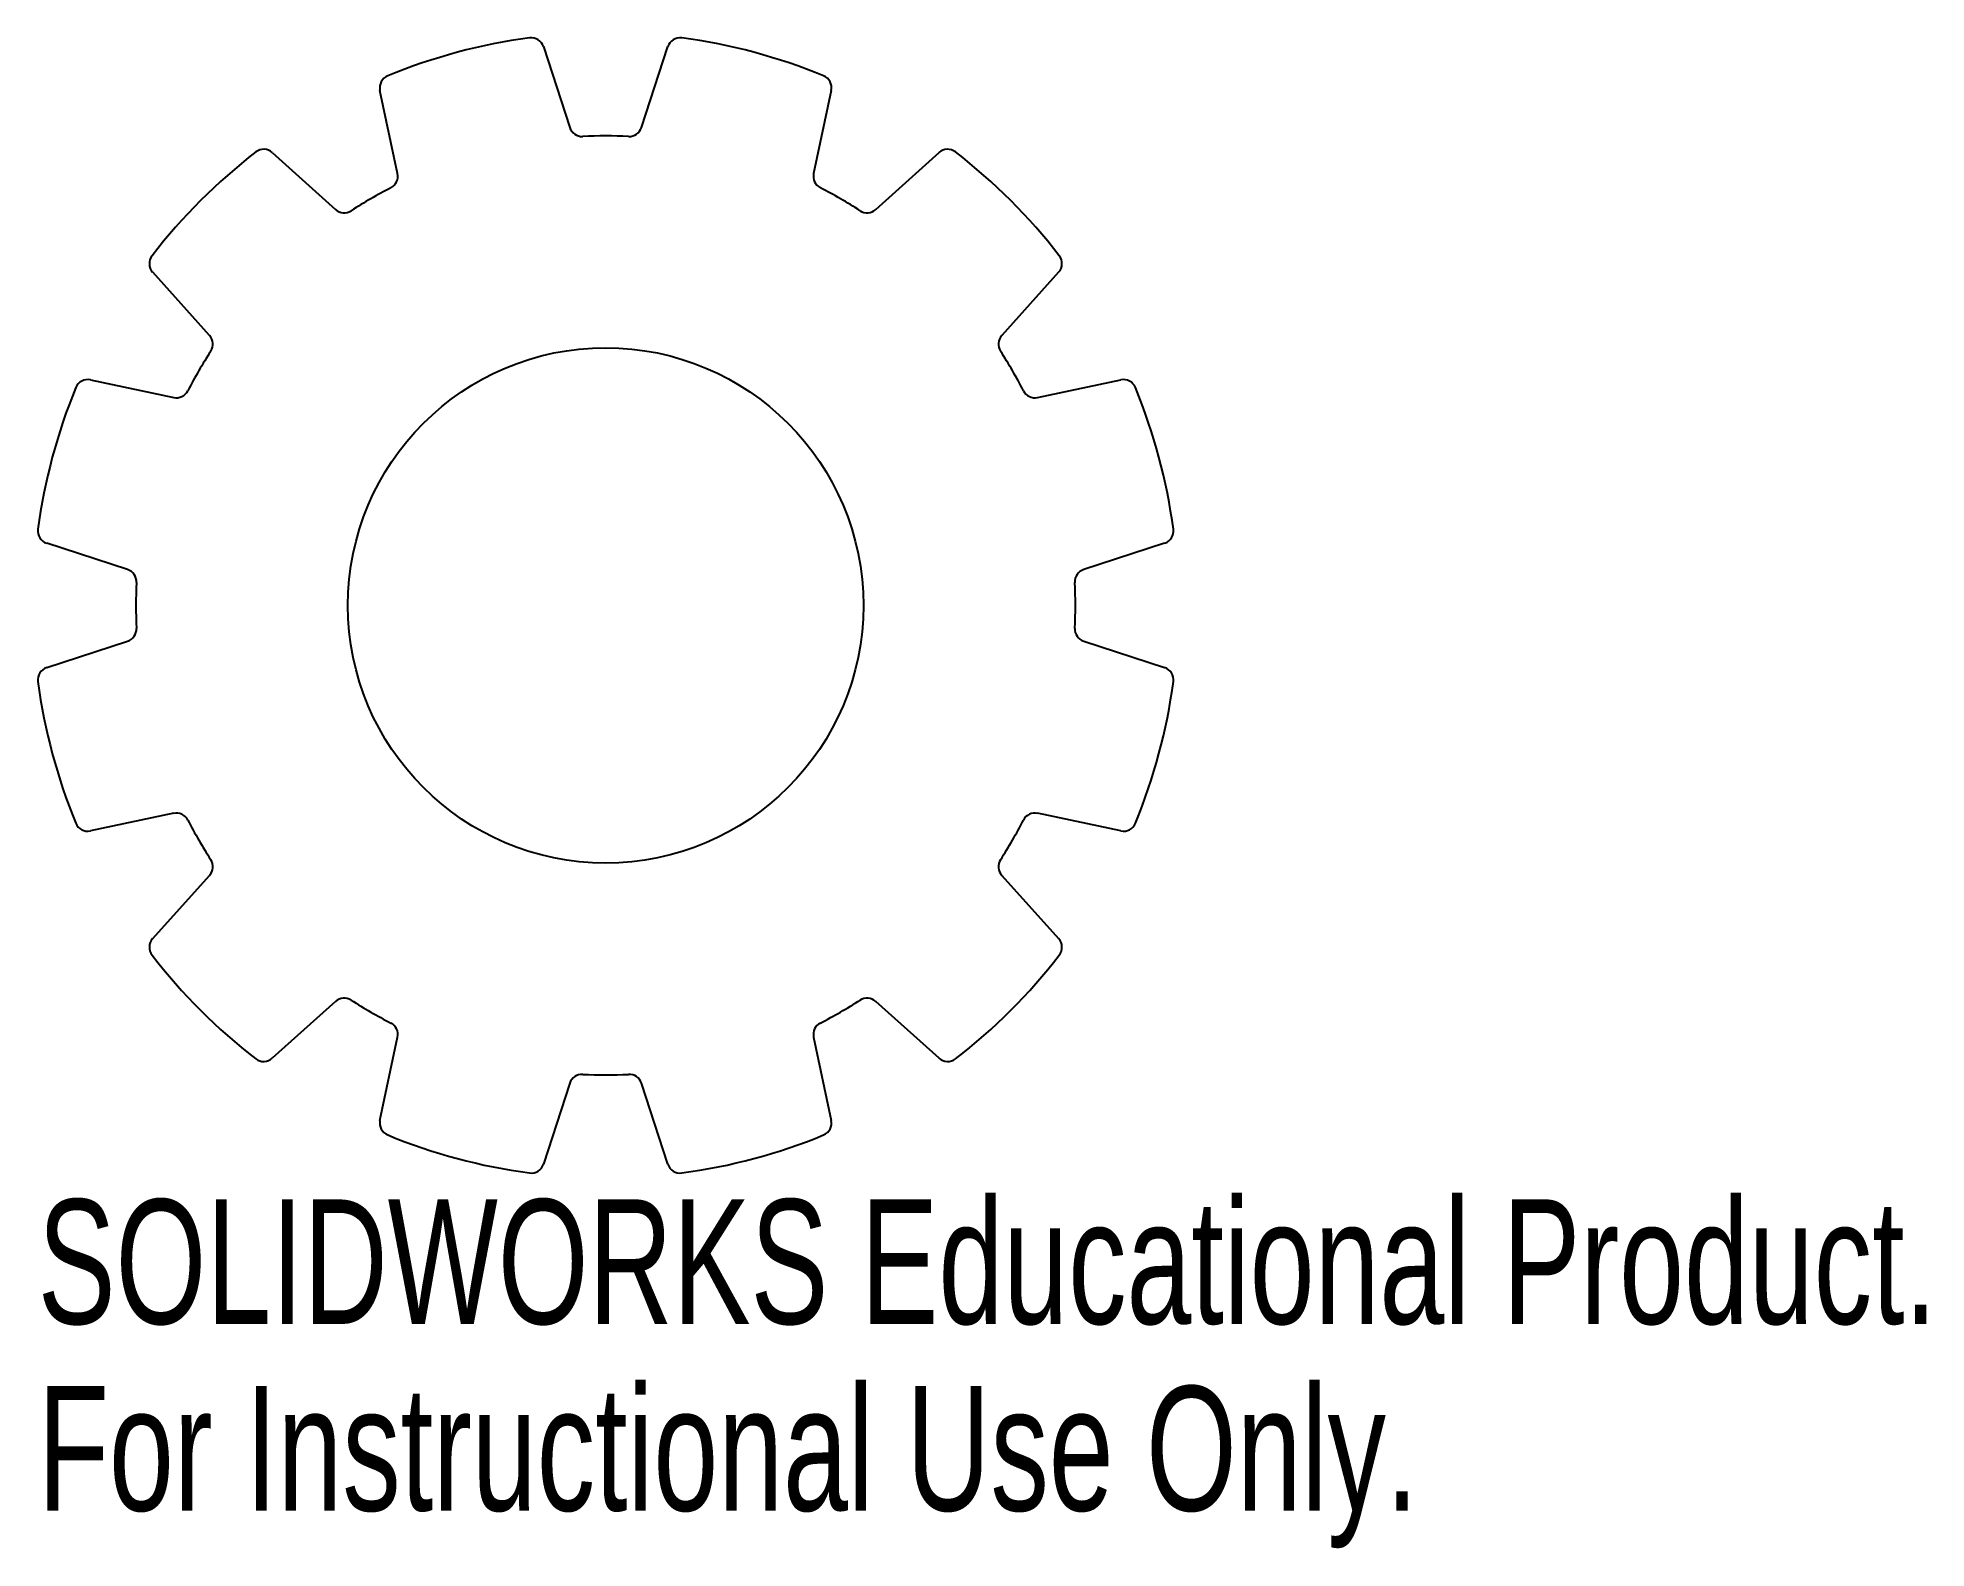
# Model space of a CAD drawing. Header units: inches. Extents: x -2.83 to 0.06, y -0.94 to 1.37.
import ezdxf

# ---------------------------------------------------------------- set-up
doc = ezdxf.new("R2010")
doc.units = ezdxf.units.IN
doc.header["$MEASUREMENT"] = 0
doc.styles.add('SLDTEXTSTYLE0', font='TXT', dxfattribs={"width": 0.7})

msp = doc.modelspace()

# ---------------------------------------------------------------- linework, layer by layer
at = {"color": 7, "linetype": 'Continuous', "lineweight": 25}
for p, q in [((-2.055, 1.3538), (-2.0147, 1.2302)), ((-1.9053, 1.2302), (-1.865, 1.3538)), ((-2.2777, 1.1598), (-2.3047, 1.2869)), ((-1.6153, 1.2869), (-1.6423, 1.1598)), ((-2.4692, 1.1919), (-2.3725, 1.105)), ((-1.5475, 1.105), (-1.4508, 1.1919)), ((-2.565, 0.9125), (-2.6519, 1.0092)), ((-1.2681, 1.0092), (-1.355, 0.9125)), ((-2.7469, 0.8447), (-2.6198, 0.8177)), ((-1.3002, 0.8177), (-1.1731, 0.8447)), ((-2.6902, 0.5547), (-2.8138, 0.595)), ((-1.1062, 0.595), (-1.2298, 0.5547)), ((-2.8138, 0.405), (-2.6902, 0.4453)), ((-1.2298, 0.4453), (-1.1062, 0.405)), ((-2.6198, 0.1823), (-2.7469, 0.1553)), ((-1.1731, 0.1553), (-1.3002, 0.1823)), ((-2.6519, -0.0092), (-2.565, 0.0875)), ((-1.355, 0.0875), (-1.2681, -0.0092)), ((-2.3725, -0.105), (-2.4692, -0.1919)), ((-1.4508, -0.1919), (-1.5475, -0.105)), ((-2.3047, -0.2869), (-2.2777, -0.1598)), ((-1.6423, -0.1598), (-1.6153, -0.2869)), ((-2.0147, -0.2302), (-2.055, -0.3538)), ((-1.865, -0.3538), (-1.9053, -0.2302))]:
    msp.add_line(p, q, dxfattribs=at)
msp.add_circle((-1.96, 0.5), 0.3937, dxfattribs=at)
for centre, radius, start, end in [((-1.96, 0.5), 0.875, 97.6382, 112.3618), ((-2.0737, 1.3477), 0.0197, 18.0431, 97.6382), ((-1.8463, 1.3477), 0.0197, 82.3618, 161.9569), ((-1.96, 0.5), 0.875, 67.6382, 82.3618), ((-2.2854, 1.291), 0.0197, 112.3618, 191.9569), ((-1.6346, 1.291), 0.0197, 348.0431, 67.6382), ((-1.996, 1.2363), 0.0197, 198.0431, 272.7984), ((-1.96, 0.5), 0.7175, 87.2016, 92.7984), ((-1.924, 1.2363), 0.0197, 267.2016, 341.9569), ((-1.96, 0.5), 0.875, 127.6382, 142.3618), ((-2.4823, 1.1773), 0.0197, 48.0431, 127.6382), ((-1.4377, 1.1773), 0.0197, 52.3618, 131.9569), ((-1.96, 0.5), 0.875, 37.6382, 52.3618), ((-2.297, 1.1557), 0.0197, 297.2016, 11.9569), ((-1.623, 1.1557), 0.0197, 168.0431, 242.7984), ((-1.96, 0.5), 0.7175, 117.2016, 122.7984), ((-1.96, 0.5), 0.7175, 57.2016, 62.7984), ((-2.3593, 1.1197), 0.0197, 228.0431, 302.7984), ((-1.5607, 1.1197), 0.0197, 237.2016, 311.9569), ((-2.6373, 1.0223), 0.0197, 142.3618, 221.9569), ((-1.2827, 1.0223), 0.0197, 318.0431, 37.6382), ((-2.5797, 0.8993), 0.0197, 327.2016, 41.9569), ((-1.3403, 0.8993), 0.0197, 138.0431, 212.7984), ((-1.96, 0.5), 0.7175, 147.2016, 152.7984), ((-1.96, 0.5), 0.7175, 27.2016, 32.7984), ((-2.751, 0.8254), 0.0197, 78.0431, 157.6382), ((-1.169, 0.8254), 0.0197, 22.3618, 101.9569), ((-1.96, 0.5), 0.875, 157.6382, 172.3618), ((-2.6157, 0.837), 0.0197, 258.0431, 332.7984), ((-1.3043, 0.837), 0.0197, 207.2016, 281.9569), ((-1.96, 0.5), 0.875, 7.6382, 22.3618), ((-2.8077, 0.6137), 0.0197, 172.3618, 251.9569), ((-1.1123, 0.6137), 0.0197, 288.0431, 7.6382), ((-2.6963, 0.536), 0.0197, 357.2016, 71.9569), ((-1.2237, 0.536), 0.0197, 108.0431, 182.7984), ((-1.96, 0.5), 0.7175, 177.2016, 182.7984), ((-1.96, 0.5), 0.7175, 357.2016, 2.7984), ((-2.6963, 0.464), 0.0197, 288.0431, 2.7984), ((-1.2237, 0.464), 0.0197, 177.2016, 251.9569), ((-2.8077, 0.3863), 0.0197, 108.0431, 187.6382), ((-1.1123, 0.3863), 0.0197, 352.3618, 71.9569), ((-1.96, 0.5), 0.875, 187.6382, 202.3618), ((-1.96, 0.5), 0.875, 337.6382, 352.3618), ((-2.6157, 0.163), 0.0197, 27.2016, 101.9569), ((-1.3043, 0.163), 0.0197, 78.0431, 152.7984), ((-2.751, 0.1746), 0.0197, 202.3618, 281.9569), ((-1.96, 0.5), 0.7175, 207.2016, 212.7984), ((-1.96, 0.5), 0.7175, 327.2016, 332.7984), ((-1.169, 0.1746), 0.0197, 258.0431, 337.6382), ((-2.5797, 0.1007), 0.0197, 318.0431, 32.7984), ((-1.3403, 0.1007), 0.0197, 147.2016, 221.9569), ((-2.6373, -0.0223), 0.0197, 138.0431, 217.6382), ((-1.2827, -0.0223), 0.0197, 322.3618, 41.9569), ((-1.96, 0.5), 0.875, 217.6382, 232.3618), ((-1.96, 0.5), 0.875, 307.6382, 322.3618), ((-2.3593, -0.1197), 0.0197, 57.2016, 131.9569), ((-1.96, 0.5), 0.7175, 237.2016, 242.7984), ((-1.96, 0.5), 0.7175, 297.2016, 302.7984), ((-1.5607, -0.1197), 0.0197, 48.0431, 122.7984), ((-2.297, -0.1557), 0.0197, 348.0431, 62.7984), ((-1.623, -0.1557), 0.0197, 117.2016, 191.9569), ((-2.4823, -0.1773), 0.0197, 232.3618, 311.9569), ((-1.4377, -0.1773), 0.0197, 228.0431, 307.6382), ((-1.996, -0.2363), 0.0197, 87.2016, 161.9569), ((-1.96, 0.5), 0.7175, 267.2016, 272.7984), ((-1.924, -0.2363), 0.0197, 18.0431, 92.7984), ((-2.2854, -0.291), 0.0197, 168.0431, 247.6382), ((-1.6346, -0.291), 0.0197, 292.3618, 11.9569), ((-1.96, 0.5), 0.875, 247.6382, 262.3618), ((-1.96, 0.5), 0.875, 277.6382, 292.3618), ((-2.0737, -0.3477), 0.0197, 262.3618, 341.9569), ((-1.8463, -0.3477), 0.0197, 198.0431, 277.6382)]:
    msp.add_arc(centre, radius, start, end, dxfattribs=at)

# ---------------------------------------------------------------- texts
at = {"color": 7, "linetype": 'Continuous', "char_height": 0.1903, "attachment_point": 1, "style": 'SLDTEXTSTYLE0'}
for s, insert in [('SOLIDWORKS Educational Product.', (-2.8274, -0.4076)), ('For Instructional Use Only.', (-2.8274, -0.693))]:
    msp.add_mtext(s, dxfattribs=dict(at, insert=insert))

doc.saveas('drawing.dxf')
